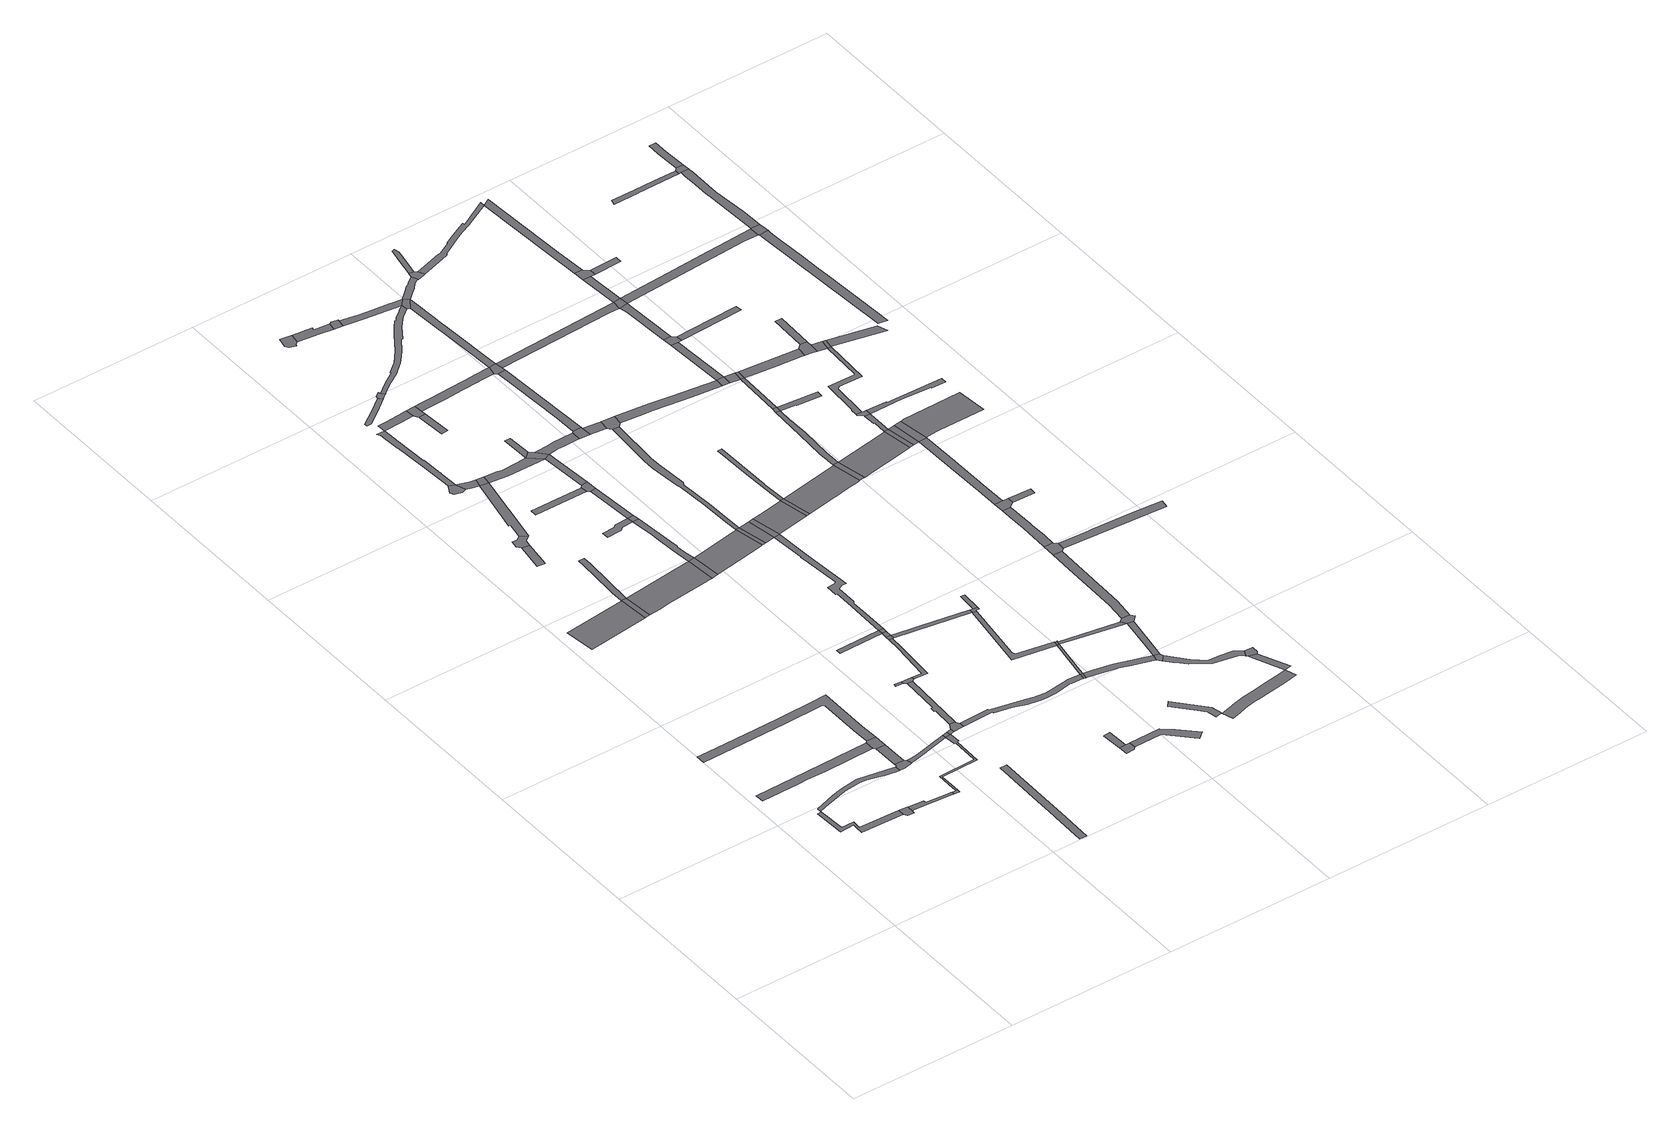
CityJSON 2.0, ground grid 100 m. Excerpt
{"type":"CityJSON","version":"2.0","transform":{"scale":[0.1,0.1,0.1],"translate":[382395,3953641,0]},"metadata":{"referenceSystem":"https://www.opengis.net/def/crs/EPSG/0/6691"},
"CityObjects":{
"road1":{"type":"Road","attributes":{"class":"1040","RoadStructureAttribute.sectionType":"1"},"geometry":[{"type":"MultiSurface","lod":"1","boundaries":[[[0,1,2,3,4,5,6,7,8,9,10,11]]]}]},
"road2":{"type":"Road","attributes":{"class":"1040","RoadStructureAttribute.sectionType":"1"},"geometry":[{"type":"MultiSurface","lod":"1","boundaries":[[[12,13,14,15,16,17,18,19]]]}]},
"road3":{"type":"Road","attributes":{"class":"1040","RoadStructureAttribute.sectionType":"4"},"geometry":[{"type":"MultiSurface","lod":"1","boundaries":[[[7,6,20,21,22,23,24,25]]]}]},
"road4":{"type":"Road","attributes":{"class":"1040","RoadStructureAttribute.sectionType":"1"},"geometry":[{"type":"MultiSurface","lod":"1","boundaries":[[[26,27,28,29,30,31,32,33,34,35,36,37,38,39,40,41,42]]]}]},
"road5":{"type":"Road","attributes":{"class":"1040","RoadStructureAttribute.sectionType":"1"},"geometry":[{"type":"MultiSurface","lod":"1","boundaries":[[[43,44,45,46,47,48,49,50,51,52,53,54,55,56,57,58,59]]]}]},
"road6":{"type":"Road","attributes":{"class":"1040","RoadStructureAttribute.sectionType":"1"},"geometry":[{"type":"MultiSurface","lod":"1","boundaries":[[[23,22,60,61,62,63,64,65,66,67,68,69]]]}]},
"road7":{"type":"Road","attributes":{"class":"1040","RoadStructureAttribute.sectionType":"4"},"geometry":[{"type":"MultiSurface","lod":"1","boundaries":[[[64,63,70,71,72]]]}]},
"road8":{"type":"Road","attributes":{"name":"都道8号","class":"1040","function":"3","RoadStructureAttribute.sectionType":"1"},"geometry":[{"type":"MultiSurface","lod":"1","boundaries":[[[73,74,75,76]]]}]},
"road9":{"type":"Road","attributes":{"class":"1040","RoadStructureAttribute.sectionType":"4"},"geometry":[{"type":"MultiSurface","lod":"1","boundaries":[[[77,78,42,41,79,80,81,82,83]]]}]},
"road10":{"type":"Road","attributes":{"class":"1040","RoadStructureAttribute.sectionType":"1"},"geometry":[{"type":"MultiSurface","lod":"1","boundaries":[[[84,85,86,77,83]]]}]},
"road11":{"type":"Road","attributes":{"class":"1040","RoadStructureAttribute.sectionType":"4"},"geometry":[{"type":"MultiSurface","lod":"1","boundaries":[[[59,58,12,19,86,85]]]}]},
"road12":{"type":"Road","attributes":{"class":"1040","RoadStructureAttribute.sectionType":"1"},"geometry":[{"type":"MultiSurface","lod":"1","boundaries":[[[87,88,89,90,91,92,93,72,71,94,95,96,97,98]]]}]},
"road13":{"type":"Road","attributes":{"class":"1040","RoadStructureAttribute.sectionType":"1"},"geometry":[{"type":"MultiSurface","lod":"1","boundaries":[[[99,100,101,102,103,104,82,81,105,106,107,88]]]}]},
"road14":{"type":"Road","attributes":{"class":"1040","RoadStructureAttribute.sectionType":"1"},"geometry":[{"type":"MultiSurface","lod":"1","boundaries":[[[108,109,110,111,112,113,114,115,116]]]}]},
"road15":{"type":"Road","attributes":{"name":"都道8号","class":"1040","function":"3","RoadStructureAttribute.sectionType":"4"},"geometry":[{"type":"MultiSurface","lod":"1","boundaries":[[[117,73,76,118,119]]]}]},
"road16":{"type":"Road","attributes":{"class":"1040","RoadStructureAttribute.sectionType":"1"},"geometry":[{"type":"MultiSurface","lod":"1","boundaries":[[[120,121,122,123,124,125]]]}]},
"road17":{"type":"Road","attributes":{"class":"1040","RoadStructureAttribute.sectionType":"1"},"geometry":[{"type":"MultiSurface","lod":"1","boundaries":[[[126,127,128,129,130,131,117,119]]]}]},
"road18":{"type":"Road","attributes":{"class":"1040","RoadStructureAttribute.sectionType":"4"},"geometry":[{"type":"MultiSurface","lod":"1","boundaries":[[[132,133,134,135,120,125,136,137]]]}]},
"road19":{"type":"Road","attributes":{"class":"1040","RoadStructureAttribute.sectionType":"4"},"geometry":[{"type":"MultiSurface","lod":"1","boundaries":[[[138,99,88,87,139]]]}]},
"road20":{"type":"Road","attributes":{"class":"1040","RoadStructureAttribute.sectionType":"1"},"geometry":[{"type":"MultiSurface","lod":"1","boundaries":[[[140,138,139,141,142]]]}]},
"road21":{"type":"Road","attributes":{"class":"1040","RoadStructureAttribute.sectionType":"4"},"geometry":[{"type":"MultiSurface","lod":"1","boundaries":[[[143,140,142,144,145,146,147,148]]]}]},
"road22":{"type":"Road","attributes":{"class":"1040","RoadStructureAttribute.sectionType":"4"},"geometry":[{"type":"MultiSurface","lod":"1","boundaries":[[[149,150,151,152,153,154]]]}]},
"road23":{"type":"Road","attributes":{"name":"都道8号","class":"1040","function":"3","usage":"1","RoadStructureAttribute.sectionType":"1"},"geometry":[{"type":"MultiSurface","lod":"1","boundaries":[[[155,156,157,119,118,158,159,160,161,162,163,164]]]}]},
"road24":{"type":"Road","attributes":{"class":"1040","RoadStructureAttribute.sectionType":"1"},"geometry":[{"type":"MultiSurface","lod":"1","boundaries":[[[165,166,167,132,137,168]]]}]},
"road25":{"type":"Road","attributes":{"class":"1040","RoadStructureAttribute.sectionType":"1"},"geometry":[{"type":"MultiSurface","lod":"1","boundaries":[[[169,170,171,172,173,143,148,174]]]}]},
"road26":{"type":"Road","attributes":{"class":"1040","RoadStructureAttribute.sectionType":"1"},"geometry":[{"type":"MultiSurface","lod":"1","boundaries":[[[154,153,175,165,176,177,178]]]}]},
"road27":{"type":"Road","attributes":{"class":"1040","RoadStructureAttribute.sectionType":"1"},"geometry":[{"type":"MultiSurface","lod":"1","boundaries":[[[179,180,181,182,183,184,185,186,149,154,187,188,189,190,191,192,193,194,195,196]]]}]},
"road28":{"type":"Road","attributes":{"class":"1040","RoadStructureAttribute.sectionType":"1"},"geometry":[{"type":"MultiSurface","lod":"1","boundaries":[[[197,198,199,200]]]}]},
"road29":{"type":"Road","attributes":{"class":"1040","RoadStructureAttribute.sectionType":"4"},"geometry":[{"type":"MultiSurface","lod":"1","boundaries":[[[176,165,168,201]]]}]},
"road30":{"type":"Road","attributes":{"class":"1040","RoadStructureAttribute.sectionType":"4"},"geometry":[{"type":"MultiSurface","lod":"1","boundaries":[[[200,199,169,174,202,203]]]}]},
"road31":{"type":"Road","attributes":{"class":"1040","RoadStructureAttribute.sectionType":"1"},"geometry":[{"type":"MultiSurface","lod":"1","boundaries":[[[204,205,206,207,208,209]]]}]},
"road32":{"type":"Road","attributes":{"class":"1040","RoadStructureAttribute.sectionType":"1"},"geometry":[{"type":"MultiSurface","lod":"1","boundaries":[[[210,211,212,213]]]}]},
"road33":{"type":"Road","attributes":{"class":"1040","RoadStructureAttribute.sectionType":"1"},"geometry":[{"type":"MultiSurface","lod":"1","boundaries":[[[214,215,216,217,218,219,220,221]]]}]},
"road34":{"type":"Road","attributes":{"name":"都道8号","class":"1040","function":"3","usage":"1","RoadStructureAttribute.sectionType":"4"},"geometry":[{"type":"MultiSurface","lod":"1","boundaries":[[[222,155,164,223,224]]]}]},
"road35":{"type":"Road","attributes":{"class":"1040","RoadStructureAttribute.sectionType":"1"},"geometry":[{"type":"MultiSurface","lod":"1","boundaries":[[[225,226,227,228,229,230,231]]]}]},
"road36":{"type":"Road","attributes":{"class":"1040","RoadStructureAttribute.sectionType":"1"},"geometry":[{"type":"MultiSurface","lod":"1","boundaries":[[[232,233,234,235,236,196,237,238]]]}]},
"road37":{"type":"Road","attributes":{"class":"1040","RoadStructureAttribute.sectionType":"1"},"geometry":[{"type":"MultiSurface","lod":"1","boundaries":[[[239,240,241,203,202,242,243,244,245]]]}]},
"road38":{"type":"Road","attributes":{"class":"1040","RoadStructureAttribute.sectionType":"1"},"geometry":[{"type":"MultiSurface","lod":"1","boundaries":[[[246,221,247,248,249,250,155,222,251,252,253,254,255]]]}]},
"road39":{"type":"Road","attributes":{"class":"1040","RoadStructureAttribute.sectionType":"1"},"geometry":[{"type":"MultiSurface","lod":"1","boundaries":[[[201,168,256,257,258,259,260,261,262]]]}]},
"road40":{"type":"Road","attributes":{"class":"1040","RoadStructureAttribute.sectionType":"4"},"geometry":[{"type":"MultiSurface","lod":"1","boundaries":[[[263,214,221,246,264]]]}]},
"road41":{"type":"Road","attributes":{"class":"1040","RoadStructureAttribute.sectionType":"1"},"geometry":[{"type":"MultiSurface","lod":"1","boundaries":[[[265,266,267,268]]]}]},
"road42":{"type":"Road","attributes":{"class":"1040","RoadStructureAttribute.sectionType":"1"},"geometry":[{"type":"MultiSurface","lod":"1","boundaries":[[[269,146,145,270,271,272,273,274,275,276,277,278,279,280,281,282,283,284,285,286,287,288,289,290,291]]]}]},
"road43":{"type":"Road","attributes":{"class":"1040","RoadStructureAttribute.sectionType":"4"},"geometry":[{"type":"MultiSurface","lod":"1","boundaries":[[[292,239,245,293,294]]]}]},
"road44":{"type":"Road","attributes":{"class":"1040","RoadStructureAttribute.sectionType":"1"},"geometry":[{"type":"MultiSurface","lod":"1","boundaries":[[[295,213,292,294]]]}]},
"road45":{"type":"Road","attributes":{"class":"1040","RoadStructureAttribute.sectionType":"4"},"geometry":[{"type":"MultiSurface","lod":"1","boundaries":[[[296,297,298,299,300,301,302]]]}]},
"road46":{"type":"Road","attributes":{"class":"1040","RoadStructureAttribute.sectionType":"4"},"geometry":[{"type":"MultiSurface","lod":"1","boundaries":[[[303,304,232,238,266,265,305]]]}]},
"road47":{"type":"Road","attributes":{"class":"1040","RoadStructureAttribute.sectionType":"4"},"geometry":[{"type":"MultiSurface","lod":"1","boundaries":[[[306,307,225,231,308,309,310]]]}]},
"road48":{"type":"Road","attributes":{"class":"1040","RoadStructureAttribute.sectionType":"1"},"geometry":[{"type":"MultiSurface","lod":"1","boundaries":[[[311,312,214,263,313]]]}]},
"road49":{"type":"Road","attributes":{"class":"1040","RoadStructureAttribute.sectionType":"4"},"geometry":[{"type":"MultiSurface","lod":"1","boundaries":[[[314,210,213,295,315]]]}]},
"road50":{"type":"Road","attributes":{"class":"1040","RoadStructureAttribute.sectionType":"1"},"geometry":[{"type":"MultiSurface","lod":"1","boundaries":[[[316,317,298,297,318]]]}]},
"road51":{"type":"Road","attributes":{"class":"1040","RoadStructureAttribute.sectionType":"4"},"geometry":[{"type":"MultiSurface","lod":"1","boundaries":[[[319,320,204,209,312,311]]]}]},
"road52":{"type":"Road","attributes":{"name":"都道8号","class":"1040","function":"3","usage":"1","RoadStructureAttribute.sectionType":"1"},"geometry":[{"type":"MultiSurface","lod":"1","boundaries":[[[321,222,224,322,323]]]}]},
"road53":{"type":"Road","attributes":{"class":"1040","RoadStructureAttribute.sectionType":"4"},"geometry":[{"type":"MultiSurface","lod":"1","boundaries":[[[324,325,326,327,328,329,330]]]}]},
"road54":{"type":"Road","attributes":{"class":"1040","RoadStructureAttribute.sectionType":"1"},"geometry":[{"type":"MultiSurface","lod":"1","boundaries":[[[331,332,333,334,258,335]]]}]},
"road55":{"type":"Road","attributes":{"class":"1040","RoadStructureAttribute.sectionType":"1"},"geometry":[{"type":"MultiSurface","lod":"1","boundaries":[[[336,257,320,319]]]}]},
"road56":{"type":"Road","attributes":{"class":"1040","RoadStructureAttribute.sectionType":"4"},"geometry":[{"type":"MultiSurface","lod":"1","boundaries":[[[335,258,257,336,337]]]}]},
"road57":{"type":"Road","attributes":{"class":"1040","RoadStructureAttribute.sectionType":"1"},"geometry":[{"type":"MultiSurface","lod":"1","boundaries":[[[338,339,340,341,342,343,344,345,346,347,348,349,350,351,352,353,354,355,356,357,358,210,314]]]}]},
"road58":{"type":"Road","attributes":{"class":"1040","RoadStructureAttribute.sectionType":"1"},"geometry":[{"type":"MultiSurface","lod":"1","boundaries":[[[359,296,302,360,361,362,363]]]}]},
"road59":{"type":"Road","attributes":{"class":"1040","RoadStructureAttribute.sectionType":"1"},"geometry":[{"type":"MultiSurface","lod":"1","boundaries":[[[330,329,364,365,366,367,368,369,370]]]}]},
"road60":{"type":"Road","attributes":{"class":"1040","RoadStructureAttribute.sectionType":"1"},"geometry":[{"type":"MultiSurface","lod":"1","boundaries":[[[294,293,371,372,373]]]}]},
"road61":{"type":"Road","attributes":{"class":"1040","RoadStructureAttribute.sectionType":"1"},"geometry":[{"type":"MultiSurface","lod":"1","boundaries":[[[374,375,376,377,378,337,336,379,380,381,382,383]]]}]},
"road62":{"type":"Road","attributes":{"name":"都道8号","class":"1040","function":"3","usage":"1","RoadStructureAttribute.sectionType":"4"},"geometry":[{"type":"MultiSurface","lod":"1","boundaries":[[[384,385,321,323,386,387]]]}]},
"road63":{"type":"Road","attributes":{"name":"都道8号","class":"1040","function":"3","usage":"1","RoadStructureAttribute.sectionType":"1"},"geometry":[{"type":"MultiSurface","lod":"1","boundaries":[[[388,384,387,348]]]}]},
"road64":{"type":"Road","attributes":{"class":"1040","RoadStructureAttribute.sectionType":"1"},"geometry":[{"type":"MultiSurface","lod":"1","boundaries":[[[389,390,391,392,393,303,305,394,395,396,397,398,399,400]]]}]},
"road65":{"type":"Road","attributes":{"name":"都道8号","class":"1040","function":"3","usage":"1","RoadStructureAttribute.sectionType":"4"},"geometry":[{"type":"MultiSurface","lod":"1","boundaries":[[[401,402,388,348,347,403]]]}]},
"road66":{"type":"Road","attributes":{"class":"1040","RoadStructureAttribute.sectionType":"4"},"geometry":[{"type":"MultiSurface","lod":"1","boundaries":[[[404,367,366,405,406,407]]]}]},
"road67":{"type":"Road","attributes":{"class":"1040","RoadStructureAttribute.sectionType":"4"},"geometry":[{"type":"MultiSurface","lod":"1","boundaries":[[[408,283,282,409,410]]]}]},
"road68":{"type":"Road","attributes":{"class":"1040","RoadStructureAttribute.sectionType":"1"},"geometry":[{"type":"MultiSurface","lod":"1","boundaries":[[[411,412,413,414,415,416,417,418,419,420,421,422,423,424,310,309,425,426,427,428,429,430,431,432,433,434,435,436,437,438,439,440,441]]]}]},
"road69":{"type":"Road","attributes":{"class":"1040","RoadStructureAttribute.sectionType":"1"},"geometry":[{"type":"MultiSurface","lod":"1","boundaries":[[[442,443,444,445,446,447,448,449,450,385,384,451,452,453,454,455,456,457,458,459]]]}]},
"road70":{"type":"Road","attributes":{"class":"1040","RoadStructureAttribute.sectionType":"4"},"geometry":[{"type":"MultiSurface","lod":"1","boundaries":[[[460,461,374,383,462,463]]]}]},
"road71":{"type":"Road","attributes":{"class":"1040","RoadStructureAttribute.sectionType":"1"},"geometry":[{"type":"MultiSurface","lod":"1","boundaries":[[[464,408,410,465,466]]]}]},
"road72":{"type":"Road","attributes":{"class":"1040","RoadStructureAttribute.sectionType":"1"},"geometry":[{"type":"MultiSurface","lod":"1","boundaries":[[[371,467,464,468,469,470,471]]]}]},
"road73":{"type":"Road","attributes":{"class":"1040","RoadStructureAttribute.sectionType":"4"},"geometry":[{"type":"MultiSurface","lod":"1","boundaries":[[[372,371,471,472,473,474,475]]]}]},
"road74":{"type":"Road","attributes":{"name":"都道8号","class":"1040","function":"3","usage":"1","RoadStructureAttribute.sectionType":"1"},"geometry":[{"type":"MultiSurface","lod":"1","boundaries":[[[476,477,478,401,403,479,480,481]]]}]},
"road75":{"type":"Road","attributes":{"class":"1040","RoadStructureAttribute.sectionType":"1"},"geometry":[{"type":"MultiSurface","lod":"1","boundaries":[[[463,462,482,483]]]}]},
"road76":{"type":"Road","attributes":{"class":"1040","RoadStructureAttribute.sectionType":"1"},"geometry":[{"type":"MultiSurface","lod":"1","boundaries":[[[484,485,486,487,461,460]]]}]},
"road77":{"type":"Road","attributes":{"class":"1040","RoadStructureAttribute.sectionType":"1"},"geometry":[{"type":"MultiSurface","lod":"1","boundaries":[[[488,489,490,491,492,493,494]]]}]},
"road78":{"type":"Road","attributes":{"class":"1040","RoadStructureAttribute.sectionType":"4"},"geometry":[{"type":"MultiSurface","lod":"1","boundaries":[[[468,464,466,495,496]]]}]},
"road79":{"type":"Road","attributes":{"class":"1040","RoadStructureAttribute.sectionType":"1"},"geometry":[{"type":"MultiSurface","lod":"1","boundaries":[[[497,498,475,474]]]}]},
"road80":{"type":"Road","attributes":{"class":"1040","RoadStructureAttribute.sectionType":"1"},"geometry":[{"type":"MultiSurface","lod":"1","boundaries":[[[499,410,409,500,501,502,503,504,505,506,507,508,509]]]}]},
"road81":{"type":"Road","attributes":{"class":"1040","RoadStructureAttribute.sectionType":"1"},"geometry":[{"type":"MultiSurface","lod":"1","boundaries":[[[406,405,510,511,512,411,513,514,515,516,517]]]}]},
"road82":{"type":"Road","attributes":{"class":"1040","RoadStructureAttribute.sectionType":"4"},"geometry":[{"type":"MultiSurface","lod":"1","boundaries":[[[518,389,400,485,484,519]]]}]},
"road83":{"type":"Road","attributes":{"class":"1040","RoadStructureAttribute.sectionType":"4"},"geometry":[{"type":"MultiSurface","lod":"1","boundaries":[[[483,482,442,459,520,521]]]}]},
"road84":{"type":"Road","attributes":{"name":"都道8号","class":"1040","function":"3","usage":"1","RoadStructureAttribute.sectionType":"4"},"geometry":[{"type":"MultiSurface","lod":"1","boundaries":[[[522,523,476,481,524,525]]]}]},
"road85":{"type":"Road","attributes":{"class":"1040","RoadStructureAttribute.sectionType":"1"},"geometry":[{"type":"MultiSurface","lod":"1","boundaries":[[[526,527,528,389,518,529,530,531,532,533]]]}]},
"road86":{"type":"Road","attributes":{"class":"1040","RoadStructureAttribute.sectionType":"1"},"geometry":[{"type":"MultiSurface","lod":"1","boundaries":[[[534,535,536,537,538,539,540,541,542,523,522]]]}]},
"road87":{"type":"Road","attributes":{"class":"1040","RoadStructureAttribute.sectionType":"1"},"geometry":[{"type":"MultiSurface","lod":"1","boundaries":[[[496,495,543,544,545,546,547,548,549]]]}]},
"road88":{"type":"Road","attributes":{"class":"1040","RoadStructureAttribute.sectionType":"4"},"geometry":[{"type":"MultiSurface","lod":"1","boundaries":[[[513,411,441,527,526]]]}]},
"road89":{"type":"Road","attributes":{"class":"1040","RoadStructureAttribute.sectionType":"4"},"geometry":[{"type":"MultiSurface","lod":"1","boundaries":[[[506,505,550,551,552,553]]]}]},
"road90":{"type":"Road","attributes":{"name":"都道8号","class":"1040","function":"3","usage":"1","RoadStructureAttribute.sectionType":"1"},"geometry":[{"type":"MultiSurface","lod":"1","boundaries":[[[554,522,525,555,556,557,558,559,560]]]}]},
"road91":{"type":"Road","attributes":{"class":"1040","RoadStructureAttribute.sectionType":"1"},"geometry":[{"type":"MultiSurface","lod":"1","boundaries":[[[561,562,563,564,565,566,567,568,569,570,571,572,573,574,575,576,577]]]}]},
"road92":{"type":"Road","attributes":{"class":"1040","RoadStructureAttribute.sectionType":"1"},"geometry":[{"type":"MultiSurface","lod":"1","boundaries":[[[546,578,579,506,553,580,581]]]}]},
"road93":{"type":"Road","attributes":{"class":"1040","RoadStructureAttribute.sectionType":"1"},"geometry":[{"type":"MultiSurface","lod":"1","boundaries":[[[582,583,584,585,586,587,588,513,526,589,590,591,592,593]]]}]},
"road94":{"type":"Road","attributes":{"class":"1040","RoadStructureAttribute.sectionType":"1"},"geometry":[{"type":"MultiSurface","lod":"1","boundaries":[[[551,550,594,595,596,597,598,599,600,601,602,603,604,605,606,607,608]]]}]},
"road95":{"type":"Road","attributes":{"class":"1040","RoadStructureAttribute.sectionType":"4"},"geometry":[{"type":"MultiSurface","lod":"1","boundaries":[[[609,547,546,581,610,611]]]}]},
"road96":{"type":"Road","attributes":{"class":"1040","RoadStructureAttribute.sectionType":"1"},"geometry":[{"type":"MultiSurface","lod":"1","boundaries":[[[521,520,612,613,614,615,616,617,618,619,620]]]}]},
"road97":{"type":"Road","attributes":{"class":"1040","RoadStructureAttribute.sectionType":"4"},"geometry":[{"type":"MultiSurface","lod":"1","boundaries":[[[621,622,582,593,623,624,625,626]]]}]},
"road98":{"type":"Road","attributes":{"class":"1040","RoadStructureAttribute.sectionType":"1"},"geometry":[{"type":"MultiSurface","lod":"1","boundaries":[[[627,518,519,628,629]]]}]},
"road99":{"type":"Road","attributes":{"class":"1040","RoadStructureAttribute.sectionType":"1"},"geometry":[{"type":"MultiSurface","lod":"1","boundaries":[[[630,631,632,633,634,635,636,637,621,626]]]}]},
"road100":{"type":"Road","attributes":{"name":"都道8号","class":"1040","function":"3","usage":"1","RoadStructureAttribute.sectionType":"4"},"geometry":[{"type":"MultiSurface","lod":"1","boundaries":[[[638,639,554,560,640,641]]]}]},
"road101":{"type":"Road","attributes":{"class":"1040","RoadStructureAttribute.sectionType":"1"},"geometry":[{"type":"MultiSurface","lod":"1","boundaries":[[[642,643,644,645,646,609,611,647,648,649,650,651,652,653,654]]]}]},
"road102":{"type":"Road","attributes":{"class":"1040","RoadStructureAttribute.sectionType":"4"},"geometry":[{"type":"MultiSurface","lod":"1","boundaries":[[[655,603,602,656,657,658]]]}]},
"road103":{"type":"Road","attributes":{"class":"1040","RoadStructureAttribute.sectionType":"1"},"geometry":[{"type":"MultiSurface","lod":"1","boundaries":[[[656,659,561,660,657]]]}]},
"road104":{"type":"Road","attributes":{"class":"1040","RoadStructureAttribute.sectionType":"1"},"geometry":[{"type":"MultiSurface","lod":"1","boundaries":[[[661,662,663,639,638,664,665,666,667,668]]]}]},
"road105":{"type":"Road","attributes":{"class":"1040","RoadStructureAttribute.sectionType":"4"},"geometry":[{"type":"MultiSurface","lod":"1","boundaries":[[[669,642,654,670,671,672]]]}]},
"road106":{"type":"Road","attributes":{"class":"1040","RoadStructureAttribute.sectionType":"4"},"geometry":[{"type":"MultiSurface","lod":"1","boundaries":[[[673,661,668,674]]]}]},
"road107":{"type":"Road","attributes":{"name":"都道8号","class":"1040","function":"3","usage":"1","RoadStructureAttribute.sectionType":"1"},"geometry":[{"type":"MultiSurface","lod":"1","boundaries":[[[675,638,641,676,677]]]}]},
"road108":{"type":"Road","attributes":{"class":"1040","RoadStructureAttribute.sectionType":"1"},"geometry":[{"type":"MultiSurface","lod":"1","boundaries":[[[678,679,680,681,669,672,682,683,684,685,686,687]]]}]},
"road109":{"type":"Road","attributes":{"class":"1040","RoadStructureAttribute.sectionType":"4"},"geometry":[{"type":"MultiSurface","lod":"1","boundaries":[[[688,689,618,617,690,691]]]}]},
"road110":{"type":"Road","attributes":{"class":"1040","RoadStructureAttribute.sectionType":"1"},"geometry":[{"type":"MultiSurface","lod":"1","boundaries":[[[692,673,674,693,694]]]}]},
"road111":{"type":"Road","attributes":{"class":"1040","RoadStructureAttribute.sectionType":"1"},"geometry":[{"type":"MultiSurface","lod":"1","boundaries":[[[691,690,692,695]]]}]},
"road112":{"type":"Road","attributes":{"class":"1040","RoadStructureAttribute.sectionType":"1"},"geometry":[{"type":"MultiSurface","lod":"1","boundaries":[[[696,697,698,618,689,688]]]}]},
"road113":{"type":"Road","attributes":{"class":"1040","RoadStructureAttribute.sectionType":"4"},"geometry":[{"type":"MultiSurface","lod":"1","boundaries":[[[699,678,687,700,701,702,703]]]}]},
"road114":{"type":"Road","attributes":{"class":"1040","RoadStructureAttribute.sectionType":"4"},"geometry":[{"type":"MultiSurface","lod":"1","boundaries":[[[695,692,694,704]]]}]},
"road115":{"type":"Road","attributes":{"class":"1040","RoadStructureAttribute.sectionType":"1"},"geometry":[{"type":"MultiSurface","lod":"1","boundaries":[[[705,706,707,708,709,710,711,712,713,714,715,625,624,716,717,718,719,720,721,722]]]}]},
"road116":{"type":"Road","attributes":{"class":"1040","RoadStructureAttribute.sectionType":"1"},"geometry":[{"type":"MultiSurface","lod":"1","boundaries":[[[674,668,723,724,725,726]]]}]},
"road117":{"type":"Road","attributes":{"class":"1040","RoadStructureAttribute.sectionType":"4"},"geometry":[{"type":"MultiSurface","lod":"1","boundaries":[[[727,728,697,696,729,730]]]}]},
"road118":{"type":"Road","attributes":{"class":"1040","RoadStructureAttribute.sectionType":"1"},"geometry":[{"type":"MultiSurface","lod":"1","boundaries":[[[731,732,733,734,735,736,737,738,699,703]]]}]},
"road119":{"type":"Road","attributes":{"class":"1040","RoadStructureAttribute.sectionType":"1"},"geometry":[{"type":"MultiSurface","lod":"1","boundaries":[[[739,740,741,728,727,742]]]}]},
"road120":{"type":"Road","attributes":{"name":"都道8号","class":"1040","function":"3","usage":"1","RoadStructureAttribute.sectionType":"4"},"geometry":[{"type":"MultiSurface","lod":"1","boundaries":[[[743,744,675,677,745,746]]]}]},
"road121":{"type":"Road","attributes":{"class":"1040","RoadStructureAttribute.sectionType":"1"},"geometry":[{"type":"MultiSurface","lod":"1","boundaries":[[[702,701,747,748]]]}]},
"road122":{"type":"Road","attributes":{"class":"1040","RoadStructureAttribute.sectionType":"4"},"geometry":[{"type":"MultiSurface","lod":"1","boundaries":[[[749,627,629,740,739]]]}]},
"road123":{"type":"Road","attributes":{"name":"都道8号","class":"1040","function":"3","usage":"1","RoadStructureAttribute.sectionType":"1"},"geometry":[{"type":"MultiSurface","lod":"1","boundaries":[[[750,743,746,735]]]}]},
"road124":{"type":"Road","attributes":{"class":"1040","RoadStructureAttribute.sectionType":"1"},"geometry":[{"type":"MultiSurface","lod":"1","boundaries":[[[751,752,753,744,743,754,755]]]}]},
"road125":{"type":"Road","attributes":{"class":"1040","RoadStructureAttribute.sectionType":"4"},"geometry":[{"type":"MultiSurface","lod":"1","boundaries":[[[756,757,758,751,755,759,760,761]]]}]},
"road126":{"type":"Road","attributes":{"class":"1040","RoadStructureAttribute.sectionType":"1"},"geometry":[{"type":"MultiSurface","lod":"1","boundaries":[[[762,763,627,749]]]}]},
"road127":{"type":"Road","attributes":{"name":"都道8号","class":"1040","function":"3","usage":"1","RoadStructureAttribute.sectionType":"4"},"geometry":[{"type":"MultiSurface","lod":"1","boundaries":[[[764,765,766,750,735,734,767]]]}]},
"road128":{"type":"Road","attributes":{"class":"1040","RoadStructureAttribute.sectionType":"1"},"geometry":[{"type":"MultiSurface","lod":"1","boundaries":[[[671,670,768,769,770,771,772,773]]]}]},
"road129":{"type":"Road","attributes":{"class":"1040","RoadStructureAttribute.sectionType":"1"},"geometry":[{"type":"MultiSurface","lod":"1","boundaries":[[[704,694,774,775,776,777,778]]]}]},
"road130":{"type":"Road","attributes":{"class":"1040","RoadStructureAttribute.sectionType":"4"},"geometry":[{"type":"MultiSurface","lod":"1","boundaries":[[[779,780,763,762,781,782]]]}]},
"road131":{"type":"Road","attributes":{"class":"1040","RoadStructureAttribute.sectionType":"1"},"geometry":[{"type":"MultiSurface","lod":"1","boundaries":[[[783,784,730,729,785]]]}]},
"road132":{"type":"Road","attributes":{"class":"1040","RoadStructureAttribute.sectionType":"1"},"geometry":[{"type":"MultiSurface","lod":"1","boundaries":[[[786,722,787,780,779,788,789,790]]]}]},
"road133":{"type":"Road","attributes":{"class":"1040","RoadStructureAttribute.sectionType":"1"},"geometry":[{"type":"MultiSurface","lod":"1","boundaries":[[[791,792,793,794,795,796,756,761,797,798,799,800,801]]]}]},
"road134":{"type":"Road","attributes":{"class":"1040","RoadStructureAttribute.sectionType":"1"},"geometry":[{"type":"MultiSurface","lod":"1","boundaries":[[[802,782,781,803]]]}]},
"road135":{"type":"Road","attributes":{"name":"都道8号","class":"1040","function":"3","usage":"1","RoadStructureAttribute.sectionType":"1"},"geometry":[{"type":"MultiSurface","lod":"1","boundaries":[[[804,805,806,764,767,807,808,809]]]}]},
"road136":{"type":"Road","attributes":{"class":"1040","RoadStructureAttribute.sectionType":"1"},"geometry":[{"type":"MultiSurface","lod":"1","boundaries":[[[759,755,810,811,812,813,814,815,816,817]]]}]},
"road137":{"type":"Road","attributes":{"class":"1040","RoadStructureAttribute.sectionType":"4"},"geometry":[{"type":"MultiSurface","lod":"1","boundaries":[[[818,778,777,819,820,821,822]]]}]},
"road138":{"type":"Road","attributes":{"class":"1040","RoadStructureAttribute.sectionType":"1"},"geometry":[{"type":"MultiSurface","lod":"1","boundaries":[[[821,820,791,823]]]}]},
"road139":{"type":"Road","attributes":{"class":"1040","RoadStructureAttribute.sectionType":"1"},"geometry":[{"type":"MultiSurface","lod":"1","boundaries":[[[824,818,822,825]]]}]},
"road140":{"type":"Road","attributes":{"class":"1040","RoadStructureAttribute.sectionType":"4"},"geometry":[{"type":"MultiSurface","lod":"1","boundaries":[[[823,791,801,826,827]]]}]},
"road141":{"type":"Road","attributes":{"class":"1040","RoadStructureAttribute.sectionType":"1"},"geometry":[{"type":"MultiSurface","lod":"1","boundaries":[[[828,829,830,831,832,833,749,739,834,835]]]}]},
"road142":{"type":"Road","attributes":{"class":"1040","RoadStructureAttribute.sectionType":"1"},"geometry":[{"type":"MultiSurface","lod":"1","boundaries":[[[827,826,836,837,838]]]}]},
"road143":{"type":"Road","attributes":{"class":"1040","RoadStructureAttribute.sectionType":"1"},"geometry":[{"type":"MultiSurface","lod":"1","boundaries":[[[839,840,841,842,843,844,845,846,847,848,849,850,851,852]]]}]},
"road144":{"type":"Road","attributes":{"class":"1040","RoadStructureAttribute.sectionType":"1"},"geometry":[{"type":"MultiSurface","lod":"1","boundaries":[[[853,854,855,856,857,858,859,860]]]}]},
"road145":{"type":"Road","attributes":{"class":"1040","RoadStructureAttribute.sectionType":"4"},"geometry":[{"type":"MultiSurface","lod":"1","boundaries":[[[861,862,828,835,840,839,863]]]}]},
"road146":{"type":"Road","attributes":{"class":"1040","RoadStructureAttribute.sectionType":"1"},"geometry":[{"type":"MultiSurface","lod":"1","boundaries":[[[864,865,866,867,868,869,870,862,861,871,872,873,874]]]}]},
"road147":{"type":"Road","attributes":{"class":"1040","RoadStructureAttribute.sectionType":"4"},"geometry":[{"type":"MultiSurface","lod":"1","boundaries":[[[875,876,860,859,865,864]]]}]},
"road148":{"type":"Road","attributes":{"class":"1040","RoadStructureAttribute.sectionType":"1"},"geometry":[{"type":"MultiSurface","lod":"1","boundaries":[[[877,878,879,876,875,880]]]}]}
},
"vertices":[
[247,961,0],[222,957,0],[230,774,0],[316,777,0],[315,746,0],[314,707,0],[569,697,0],[571,737,0],[328,746,0],[329,775,0],[330,796,0],[254,797,0],
[762,1274,0],[383,1266,0],[58,1262,0],[60,1208,0],[289,1212,0],[345,1213,0],[459,1211,0],[761,1217,0],
[583,677,0],[622,675,0],[623,694,0],[624,729,0],[624,734,0],[576,736,0],
[545,1065,0],[523,1064,0],[437,1048,0],[372,1033,0],[245,991,0],[247,966,0],[287,979,0],[356,1000,0],[440,1022,0],[449,1024,0],[524,1033,0],[548,1035,0],[587,1032,0],[680,1006,0],[743,993,0],[764,993,0],[766,1027,0],
[823,1393,0],[824,1705,0],[730,1702,0],[566,1697,0],[516,1696,0],[315,1693,0],[125,1691,0],[30,1690,0],[2,1690,0],[2,1635,0],[319,1639,0],[517,1641,0],[760,1648,0],[770,1638,0],[770,1393,0],[771,1284,0],[826,1283,0],
[638,694,0],[865,677,0],[868,677,0],[873,676,0],[874,695,0],[868,696,0],[865,696,0],[717,707,0],[718,723,0],[640,729,0],
[909,674,0],[909,693,0],[899,693,0],
[443,2931,0],[67,2886,0],[90,2707,0],[458,2752,0],
[773,1047,0],[773,1031,0],[800,992,0],[840,1002,0],[849,1005,0],[840,1037,0],[830,1046,0],
[829,1096,0],[827,1203,0],[772,1203,0],
[1144,1073,0],[1113,1070,0],[1116,1004,0],[1125,1004,0],[1122,840,0],[899,834,0],[899,721,0],[909,722,0],[909,824,0],[1132,830,0],[1135,1005,0],[1147,1006,0],
[1109,1093,0],[1036,1076,0],[985,1063,0],[908,1043,0],[873,1039,0],[869,1039,0],[869,1010,0],[872,1011,0],[1076,1062,0],
[1186,707,0],[1180,337,0],[1179,279,0],[1177,219,0],[1172,8,0],[1215,6,0],[1220,231,0],[1223,336,0],[1229,707,0],
[443,2936,0],[489,2755,0],[475,2935,0],
[290,3577,0],[265,3411,0],[270,3410,0],[305,3405,0],[310,3404,0],[334,3570,0],
[492,3269,0],[494,3320,0],[459,3321,0],[457,3276,0],[445,3049,0],[443,3013,0],
[334,3658,0],[309,3641,0],[279,3646,0],[272,3601,0],[340,3607,0],[375,3632,0],
[1139,1100,0],[1144,1076,0],
[1170,1108,0],[1153,1077,0],[1174,1081,0],
[1191,1142,0],[1218,1087,0],[1237,1088,0],[1236,1120,0],[1223,1135,0],[1223,1141,0],
[286,4199,0],[260,4151,0],[270,4127,0],[314,4113,0],[341,4126,0],[322,4185,0],
[904,2986,0],[896,2985,0],[892,2985,0],[564,2764,0],[629,2772,0],[890,2803,0],[891,2803,0],[894,2804,0],[900,2804,0],[920,2807,0],
[416,4107,0],[339,3758,0],[352,3755,0],[466,4097,0],
[1212,1537,0],[1200,1303,0],[1191,1303,0],[1189,1273,0],[1198,1273,0],[1244,1533,0],
[365,4118,0],[427,4159,0],[393,4163,0],[341,4179,0],
[240,4750,0],[252,4731,0],[255,4677,0],[256,4664,0],[260,4600,0],[262,4601,0],[275,4388,0],[283,4241,0],[316,4304,0],[318,4304,0],[317,4309,0],[317,4310,0],[310,4437,0],[308,4436,0],[307,4441,0],[301,4541,0],[296,4640,0],[289,4748,0],
[1154,1568,0],[1153,1552,0],[1196,1549,0],[1197,1565,0],
[474,4154,0],
[1260,1544,0],[1261,1562,0],
[820,3788,0],[586,3787,0],[504,3787,0],[504,3747,0],[586,3747,0],[826,3748,0],
[1350,1965,0],[1083,1963,0],[1083,1933,0],[1349,1935,0],
[863,3450,0],[781,3445,0],[764,3431,0],[689,3427,0],[690,3387,0],[780,3391,0],[797,3406,0],[865,3410,0],
[944,2993,0],[936,2809,0],[962,2813,0],
[418,4983,0],[329,4914,0],[240,4852,0],[241,4833,0],[267,4835,0],[347,4891,0],[436,4961,0],
[475,4814,0],[453,4812,0],[451,4812,0],[340,4805,0],[286,4800,0],[400,4755,0],[479,4760,0],
[1347,1873,0],[1344,1790,0],[1320,1559,0],[1343,1539,0],[1351,1617,0],[1363,1789,0],[1366,1873,0],
[904,3413,0],[881,3283,0],[886,3218,0],[894,3110,0],[897,3073,0],[934,3063,0],[928,3114,0],[931,3121,0],[930,3150,0],[922,3232,0],
[579,4086,0],[811,4086,0],[737,4149,0],[717,4146,0],[670,4143,0],[579,4138,0],[557,4144,0],
[900,3453,0],[901,3443,0],
[537,4736,0],[495,4733,0],[507,4558,0],[548,4562,0],
[1418,1125,0],[1424,1093,0],[1424,1083,0],[1526,1063,0],[1605,1037,0],[1666,1026,0],[1677,1025,0],[1719,1023,0],[1726,1022,0],[1778,1026,0],[1873,1042,0],[1885,1042,0],[1954,1038,0],[1957,1037,0],[1961,1073,0],[1886,1077,0],[1872,1076,0],[1738,1058,0],[1724,1057,0],[1669,1064,0],[1618,1076,0],[1532,1094,0],[1418,1117,0],
[1348,1898,0],[1374,1872,0],[1375,1897,0],
[1376,1935,0],
[1835,478,0],[1809,477,0],[1770,477,0],[1771,458,0],[1773,421,0],[1823,423,0],[1836,437,0],
[530,4817,0],[511,4816,0],[535,4763,0],
[447,5017,0],[420,4998,0],[456,4976,0],[470,4986,0],[454,5006,0],
[877,3740,0],[839,3735,0],[898,3480,0],
[1377,1965,0],[1377,1957,0],
[1804,607,0],[1764,605,0],[1809,501,0],
[872,3806,0],[834,3803,0],
[1251,3047,0],[1272,2868,0],[1284,2870,0],
[299,5658,0],[287,5600,0],[300,5580,0],[338,5567,0],[342,5579,0],[360,5591,0],[369,5650,0],
[768,4323,0],[731,4322,0],[736,4180,0],[736,4153,0],[772,4181,0],
[848,4102,0],
[799,4157,0],
[1377,2140,0],[1378,2217,0],[1387,2228,0],[1388,2330,0],[1388,2355,0],[1416,2371,0],[1442,2370,0],[1420,2664,0],[1416,2727,0],[1406,2887,0],[1371,2886,0],[1387,2676,0],[1383,2676,0],[1386,2648,0],[1403,2476,0],[1408,2410,0],[1393,2402,0],[1349,2400,0],[1348,2330,0],[1356,2330,0],[1355,2239,0],
[2023,483,0],[2004,441,0],[2144,299,0],[2184,331,0],[2084,431,0],
[426,5583,0],[480,5576,0],[570,5563,0],[578,5608,0],[486,5619,0],[488,5635,0],[433,5642,0],
[1817,1801,0],[1821,1825,0],[1549,1871,0],
[1046,4169,0],[921,4167,0],[910,4166,0],[906,4166,0],[840,4160,0],[906,4109,0],[909,4110,0],[953,4111,0],[1031,4114,0],[1047,4112,0],
[1272,3051,0],[1250,3051,0],[1296,2872,0],[1308,2874,0],
[1339,3063,0],
[1021,4847,0],[918,4841,0],[914,4840,0],[632,4823,0],[573,4820,0],[591,4767,0],[695,4773,0],[805,4779,0],[914,4787,0],[917,4787,0],[956,4789,0],[1010,4792,0],
[1371,3069,0],[1351,3065,0],[1406,2892,0],
[595,5618,0],[624,5556,0],[630,5601,0],[633,5610,0],
[1962,1075,0],[1971,1034,0],[1976,1073,0],
[961,5512,0],[925,5485,0],[922,5482,0],[881,5450,0],[865,5432,0],[859,5435,0],[823,5392,0],[791,5345,0],[717,5237,0],[655,5164,0],[594,5113,0],[599,5106,0],[526,5059,0],[482,5027,0],[476,4991,0],[534,5035,0],[566,5056,0],[613,5086,0],[624,5095,0],[635,5104,0],[678,5141,0],[715,5184,0],[742,5217,0],[796,5295,0],[797,5297,0],[803,5292,0],[857,5371,0],[901,5424,0],[921,5440,0],[925,5442,0],[965,5474,0],
[1227,4073,0],[1206,3772,0],[1206,3704,0],[1215,3601,0],[1222,3514,0],[1228,3498,0],[1240,3300,0],[1243,3214,0],[1246,3132,0],[1268,3133,0],[1265,3215,0],[1265,3301,0],[1253,3499,0],[1262,3517,0],[1255,3604,0],[1246,3706,0],[1246,3771,0],[1267,4071,0],
[1108,4180,0],[1058,4179,0],[1113,4107,0],[1108,4170,0],
[2007,1332,0],[1985,1130,0],[2020,1330,0],
[1753,1374,0],[2012,1362,0],[1796,1404,0],[1787,1422,0],[1841,1796,0],
[1842,1806,0],[1863,1802,0],[1864,1818,0],[1839,1822,0],
[1571,3104,0],[1423,3078,0],[1384,3071,0],[1409,2892,0],[1597,2926,0],[1606,2927,0],
[1210,4098,0],[1215,4159,0],
[1073,4781,0],[1026,4778,0],[1036,4641,0],[1055,4317,0],
[2190,633,0],[2164,602,0],[2256,500,0],[2303,447,0],[2313,387,0],[2353,397,0],[2342,464,0],
[2020,1333,0],[2025,1359,0],
[1873,1938,0],[1848,1940,0],
[1977,1073,0],[1973,1034,0],[2094,1011,0],[2136,1001,0],[2148,999,0],[2216,977,0],[2340,939,0],[2352,977,0],[2233,1014,0],[2147,1040,0],[2036,1062,0],
[744,5539,0],[922,5517,0],[926,5516,0],[992,5552,0],[926,5559,0],[923,5560,0],[821,5572,0],[740,5582,0],
[1065,4850,0],[1071,4803,0],
[1289,4091,0],[1295,4151,0],
[1593,3108,0],[1571,3107,0],[1619,2930,0],[1628,2931,0],
[1025,5527,0],[983,5465,0],[1013,4981,0],[1042,5233,0],[1038,5293,0],[1036,5334,0],[1032,5395,0],[1030,5432,0],
[1581,3263,0],[1587,3263,0],[1585,3334,0],[1579,3617,0],[1554,3617,0],[1559,3376,0],[1562,3284,0],[1563,3262,0],[1564,3227,0],
[2023,1332,0],[2126,1313,0],[2373,1268,0],[2400,1264,0],[2377,1296,0],[2027,1353,0],[2027,1359,0],
[2362,915,0],[2391,948,0],[2386,959,0],[2385,968,0],
[1957,3172,0],[1761,2955,0],[1851,2971,0],[1856,2972,0],[1904,2980,0],[1978,2994,0],[1991,2996,0],
[2820,486,0],[2755,473,0],[2648,458,0],[2582,447,0],[2519,438,0],[2458,424,0],[2410,408,0],[2354,391,0],[2376,326,0],[2431,343,0],[2476,357,0],[2532,370,0],[2593,379,0],[2659,389,0],[2767,404,0],[2768,405,0],[2841,420,0],
[2365,1055,0],[2357,1006,0],[2388,983,0],[2433,1257,0],
[1136,5671,0],[1121,5658,0],[1094,5639,0],[1079,5623,0],[1074,5624,0],[1065,5615,0],[1034,5587,0],[1061,5557,0],[1092,5586,0],[1117,5612,0],[1142,5629,0],[1154,5631,0],
[2400,873,0],[2408,864,0],[2454,814,0],[2481,800,0],[2557,747,0],[2693,718,0],[2706,713,0],[2717,705,0],[2727,696,0],[2744,731,0],[2736,738,0],[2697,765,0],[2624,777,0],[2551,781,0],[2480,841,0],
[2398,1312,0],[2466,1289,0],[2449,1311,0],
[1425,4079,0],[1484,4073,0],[1568,4063,0],[1710,4045,0],[1874,4025,0],[1883,4025,0],[1888,4077,0],[1622,4111,0],[1503,4130,0],
[1143,5701,0],[1139,5685,0],[1166,5633,0],[1206,5646,0],[1187,5681,0],[1172,5695,0],
[1841,4895,0],[1771,4838,0],[1835,4840,0],
[1178,5724,0],[1197,5825,0],[1206,5871,0],[1198,5900,0],[1181,5894,0],[1180,5884,0],[1163,5803,0],[1144,5707,0],
[1989,3178,0],[1957,3178,0],[2012,3000,0],[2025,3002,0],
[2424,1929,0],[2422,1887,0],[2421,1834,0],[2418,1710,0],[2413,1437,0],[2459,1398,0],[2460,1404,0],[2464,1433,0],[2466,1528,0],[2470,1653,0],[2470,1655,0],[2474,1833,0],[2477,1926,0],
[2796,731,0],[2734,687,0],[2783,673,0],[2795,691,0],
[2739,676,0],[2860,494,0],
[1976,3692,0],[1966,3475,0],[1957,3291,0],[1988,3279,0],[1998,3473,0],[1997,3595,0],[1995,3595,0],[2000,3690,0],
[2426,2011,0],[2496,1944,0],[2498,1990,0],[2480,2009,0],
[1977,3723,0],[2001,3721,0],
[2327,3238,0],[2345,3059,0],[2355,3061,0],
[2429,2370,0],[2430,2310,0],[2431,2193,0],[2426,2018,0],[2480,2017,0],[2482,2084,0],[2480,2192,0],[2480,2209,0],[2480,2249,0],[2478,2369,0],
[1933,4081,0],[1916,4079,0],[1928,4020,0],[1933,4078,0],
[1991,4013,0],[2006,3877,0],[2012,4011,0],
[1996,4071,0],
[1913,4441,0],[1868,4440,0],[1888,4083,0],
[2428,2436,0],[2478,2371,0],[2511,2393,0],[2512,2433,0],[2477,2435,0],
[2017,4069,0],
[1777,5944,0],[1625,5860,0],[1608,5850,0],[1605,5856,0],[1602,5862,0],[1549,5837,0],[1487,5805,0],[1447,5783,0],[1450,5777,0],[1367,5736,0],[1353,5734,0],[1380,5700,0],[1390,5706,0],[1387,5711,0],[1502,5777,0],[1559,5806,0],[1617,5832,0],[1776,5913,0],
[2094,3681,0],[2094,3674,0],[2242,3661,0],[2245,3699,0],
[1909,4502,0],[1864,4500,0],[1934,4442,0],[1932,4482,0],
[2476,2572,0],[2473,2808,0],[2472,2839,0],[2468,3073,0],[2417,3072,0],[2418,3047,0],[2424,2805,0],[2427,2571,0],
[1890,4847,0],[1838,4837,0],[1848,4790,0],[1893,4794,0],
[2352,3243,0],[2327,3241,0],[2371,3064,0],[2383,3066,0],
[2646,2388,0],[2648,2428,0],
[1886,4902,0],
[2394,3250,0],
[2320,3399,0],[2321,3326,0],[2327,3326,0],[2353,3388,0],[2353,3398,0],
[2292,3436,0],[2292,3426,0],[2320,3401,0],[2353,3432,0],[2341,3432,0],[2328,3434,0],
[1870,5132,0],[1825,5132,0],
[2441,3258,0],[2408,3253,0],[2406,3252,0],[2468,3077,0],
[3121,1905,0],[3127,1954,0],[2952,1966,0],[2710,1979,0],[2689,1980,0],[2634,1983,0],
[2125,3999,0],[2203,3990,0],[2349,3976,0],[2366,3974,0],[2371,4034,0],
[1867,5199,0],[1821,5199,0],[1900,5133,0],[1897,5173,0],
[2323,4500,0],[2154,4492,0],[2325,4460,0],
[1820,5940,0],[1807,5399,0],[1852,5402,0],[1847,5484,0],[1836,5678,0],
[2494,3951,0],[2482,3706,0],[2474,3699,0],[2313,3702,0],[2299,3482,0],[2293,3476,0],[2329,3446,0],[2342,3655,0],[2358,3669,0],[2500,3667,0],[2514,3949,0],
[2066,5180,0],[2067,5140,0],
[2819,3267,0],[2460,3262,0],[2459,3261,0],[2535,3083,0],[2559,3083,0],[2838,3087,0],
[2508,3398,0],[2549,3397,0],[2730,3387,0],[2729,3380,0],[2813,3378,0],[2814,3412,0],[2477,3421,0],[2477,3428,0],
[2401,4060,0],[2414,3968,0],[2437,3963,0],[2440,4026,0],[2441,4056,0],
[2504,4012,0],
[2409,4285,0],[2449,4284,0],
[2514,3954,0],[2522,4008,0],
[2750,4958,0],[2540,4945,0],[2471,4940,0],[2204,4923,0],[2142,4919,0],[2043,4912,0],[2663,4898,0],[2753,4898,0],
[2796,3893,0],[2826,3888,0],[2802,3947,0],
[2814,4896,0],[2759,4893,0],[2761,4857,0],[2761,4855,0],[2818,3961,0],[2873,3953,0],[2867,4053,0],[2843,4431,0],[2837,4515,0],[2832,4602,0],[2824,4723,0],[2821,4778,0],[2816,4858,0],[2814,4881,0],
[2586,5564,0],[2466,5563,0],[2319,5562,0],[2313,5529,0],[2466,5529,0],[2466,5531,0],[2723,5534,0],[2722,5561,0],
[2811,4962,0],[2756,4959,0],[2811,4949,0],
[2786,5535,0],[2738,5535,0],[2738,5503,0],[2739,5414,0],[2739,5350,0],[2739,5303,0],[2739,5302,0],[2804,5099,0],[2787,5304,0],[2786,5503,0],[2786,5530,0],
[2784,5579,0],[2740,5579,0],
[2777,5805,0],[2734,5804,0],[2735,5725,0],[2778,5719,0]
]}
